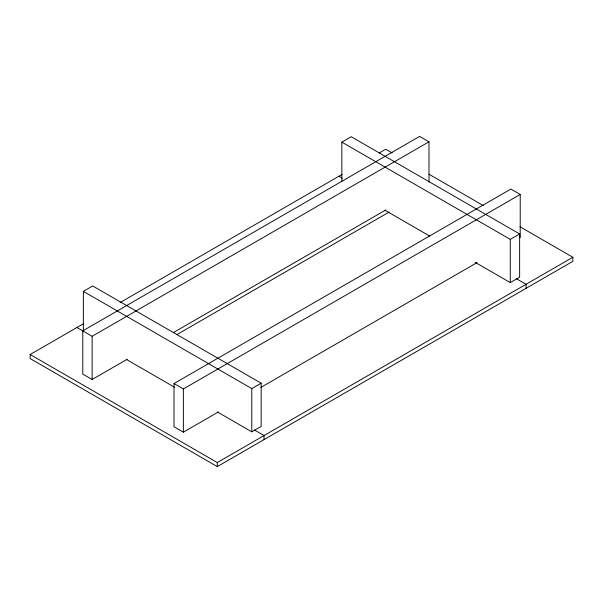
<?xml version="1.0" encoding="UTF-8"?>
<svg xmlns="http://www.w3.org/2000/svg" width="603" height="603" viewBox="0 0 603 603"><rect width="100%" height="100%" fill="white"/><g stroke="black" fill="none" stroke-linecap="round" stroke-linejoin="round"><path stroke-width="0.9" d="M83.365 331.771L83.365 291.37L92.726 285.965L261.152 383.207L261.152 426.427L251.79 431.831L217.615 412.098M341.848 181.593L341.848 142.135L351.21 136.73L519.635 233.972L519.635 277.192L510.274 282.596L475.292 262.395M519.967 226.736L572.85 257.27L572.85 261.325L217.291 466.601L30.15 358.559L30.15 354.511L83.44 323.743M120.057 302.6L342.157 174.373M379.257 152.951L385.709 149.227L392.221 152.989M76.935 327.497L92.138 336.278L428.989 141.795L428.989 182.196M428.989 141.795L419.628 136.399L82.784 330.874L82.784 374.094L92.138 379.491L127.21 359.245M173.506 332.517L385.867 209.912M176.762 334.688L389.116 212.083M218.444 411.917L183.372 432.163L174.011 426.766L174.011 383.546L510.862 189.071L520.216 194.468L520.216 237.688M174.011 383.546L183.372 388.95L520.216 194.468M83.365 291.37L251.79 388.611L261.152 383.207M341.848 142.135L510.274 239.376L519.635 233.972M260.85 387.428L476.988 262.644M30.15 354.511L217.291 462.554L572.85 257.27M428.839 174.124L483.35 205.6M338.931 176.234L342.18 178.119M516.304 278.646L526.065 284.284L526.065 288.332M384.978 210.251L429.728 236.09M254.308 429.901L264.069 435.539L264.069 439.595M126.487 359.486L174.493 387.201M510.274 239.376L510.274 282.596M251.79 388.611L251.79 431.831M217.291 462.554L217.291 466.601M183.372 388.95L183.372 432.163M92.138 336.278L92.138 379.491"/></g></svg>
